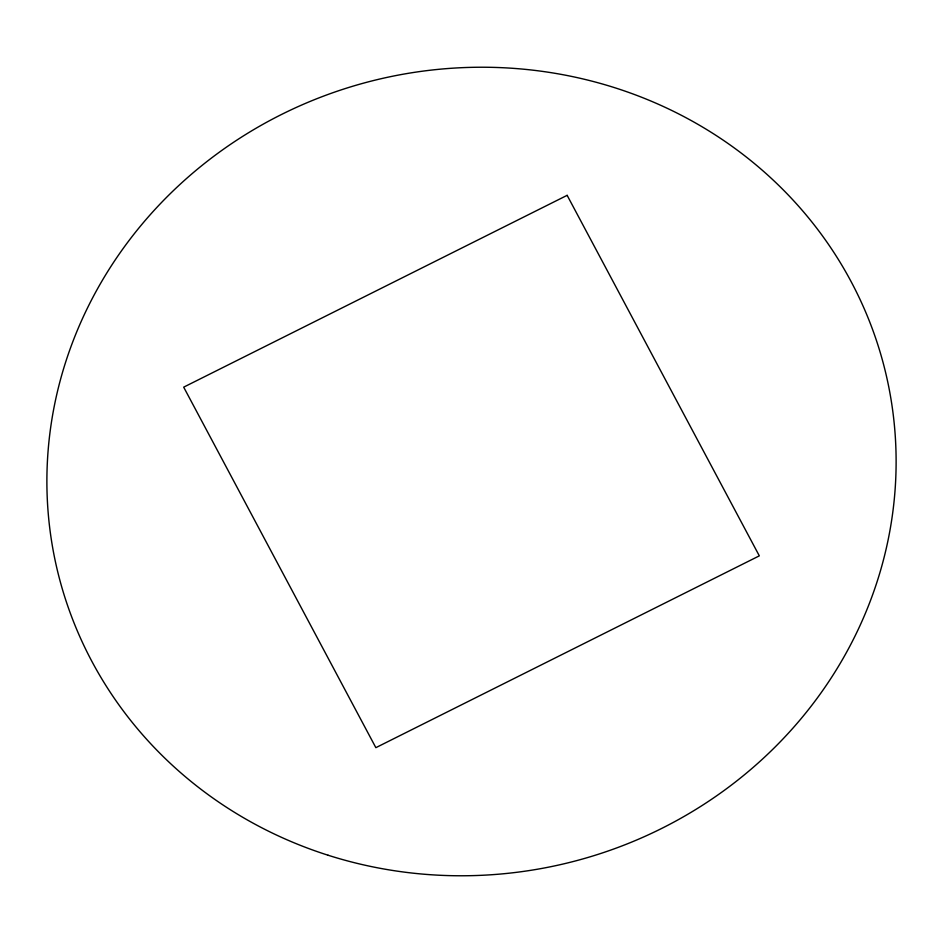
<?xml version="1.0" encoding="UTF-8"?>
<svg xmlns="http://www.w3.org/2000/svg" width="943" height="943" viewBox="0 0 943 943"><rect width="100%" height="100%" fill="white"/><g stroke="black" fill="none" stroke-linecap="round" stroke-linejoin="round"><path stroke-width="1.41" d="M567.144 195.331L183.685 387.149L375.856 747.669L759.315 555.851L567.144 195.331M328.046 855.218A425.764 403.05 -13.2 0 0 889.332 389.848A425.764 403.05 -13.2 0 0 197.122 169.434A425.764 403.05 -13.2 0 0 328.046 855.218"/></g></svg>
